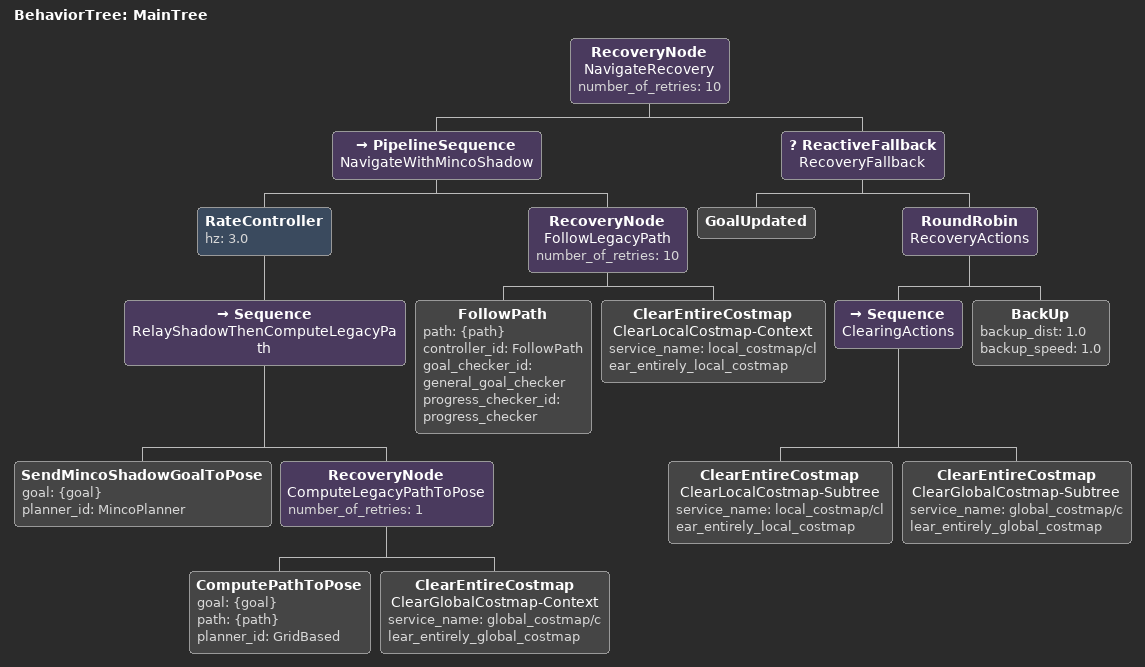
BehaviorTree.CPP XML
<?xml version="1.0" encoding="UTF-8"?>
<root BTCPP_format="3"
      main_tree_to_execute="MainTree">
  <BehaviorTree ID="MainTree">
    <RecoveryNode name="NavigateRecovery"
                  number_of_retries="10">
      <PipelineSequence name="NavigateWithMincoShadow">
        <RateController hz="3.0">
          <Sequence name="RelayShadowThenComputeLegacyPath">
            <SendMincoShadowGoalToPose goal="{goal}"
                                       planner_id="MincoPlanner"/>
            <RecoveryNode name="ComputeLegacyPathToPose"
                          number_of_retries="1">
              <ComputePathToPose goal="{goal}"
                                 path="{path}"
                                 planner_id="GridBased"/>
              <ClearEntireCostmap name="ClearGlobalCostmap-Context"
                                  service_name="global_costmap/clear_entirely_global_costmap"/>
            </RecoveryNode>
          </Sequence>
        </RateController>
        <RecoveryNode name="FollowLegacyPath"
                      number_of_retries="10">
          <FollowPath path="{path}"
                      controller_id="FollowPath"
                      goal_checker_id="general_goal_checker"
                      progress_checker_id="progress_checker"/>
          <ClearEntireCostmap name="ClearLocalCostmap-Context"
                              service_name="local_costmap/clear_entirely_local_costmap"/>
        </RecoveryNode>
      </PipelineSequence>
      <ReactiveFallback name="RecoveryFallback">
        <GoalUpdated/>
        <RoundRobin name="RecoveryActions">
          <Sequence name="ClearingActions">
            <ClearEntireCostmap name="ClearLocalCostmap-Subtree"
                                service_name="local_costmap/clear_entirely_local_costmap"/>
            <ClearEntireCostmap name="ClearGlobalCostmap-Subtree"
                                service_name="global_costmap/clear_entirely_global_costmap"/>
          </Sequence>
          <BackUp backup_dist="1.0"
                  backup_speed="1.0"/>
        </RoundRobin>
      </ReactiveFallback>
    </RecoveryNode>
  </BehaviorTree>
</root>
